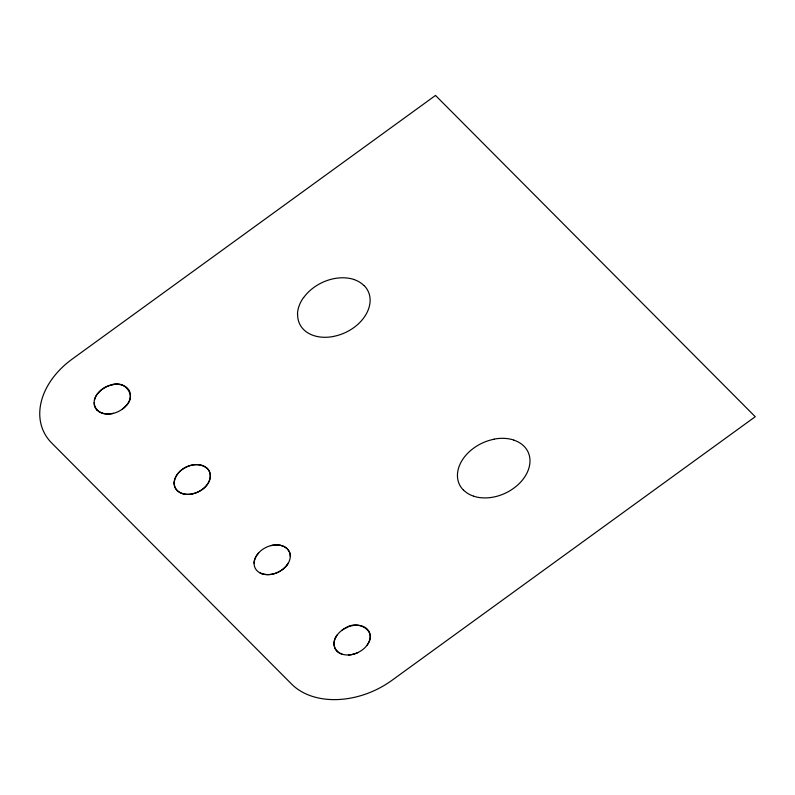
<?xml version="1.0" encoding="UTF-8"?>
<svg xmlns="http://www.w3.org/2000/svg" width="795" height="795" viewBox="0 0 795 795"><rect width="100%" height="100%" fill="white"/><g stroke="black" fill="none" stroke-linecap="round" stroke-linejoin="round"><path stroke-width="1.19" d="M335.878 636.914C333.363 641.346 333.254 647.279 336.961 651.095M368.304 643.314C376.572 629.63 357.005 620.259 346.362 627.563M288.376 562.999C282.801 572.191 270.28 577.399 260.134 572.996M113.377 413.34C107.852 414.612 101.502 414.145 97.159 410.141M207.356 468.493C195.669 458.814 174.353 468.851 174.125 483.966A19.001 13.803 -25.4 0 0 188.584 494.341A19.001 13.803 -25.4 0 0 208.459 482.684C210.933 478.242 211.073 472.3 207.356 468.493A18.891 13.724 -25.4 0 1 210.357 475.976A19.04 13.833 -25.4 0 1 207.326 484.443A18.891 13.724 -25.4 0 1 202.218 489.511A18.891 13.724 -25.4 0 1 192.052 493.934M289.37 551.78L287.293 548.818L284.193 546.582L280.267 545.261A18.991 13.793 -25.4 0 0 271.065 545.608M192.36 465.035A18.891 13.724 -25.4 0 0 177.126 474.496A19.05 13.843 -25.4 0 0 174.095 482.963M202.168 465.482A18.891 13.724 -25.4 0 1 207.237 468.523M191.973 493.993A19.04 13.833 -25.4 0 1 182.105 493.556M182.244 493.496A18.891 13.724 -25.4 0 1 174.194 482.992M192.4 465.005A19.04 13.833 -25.4 0 1 202.278 465.453M368.333 643.254A18.891 13.724 -25.4 0 1 351.976 654.474M367.191 645.083A19.04 13.833 -25.4 0 0 370.231 636.616A18.891 13.724 -25.4 0 0 367.23 629.133A18.911 13.744 -25.4 0 0 362.152 626.082A19.04 13.833 -25.4 0 0 352.225 625.595M351.917 654.573A19.05 13.843 -25.4 0 1 336.931 651.095M342.039 654.136A18.881 13.724 -25.4 0 1 333.989 643.642M335.878 637.024A18.881 13.724 -25.4 0 1 346.342 627.692M333.96 643.602A19.05 13.843 -25.4 0 1 336.991 635.135M342.098 630.067A18.881 13.724 -25.4 0 1 352.264 625.645M282.245 545.797A18.891 13.734 -25.4 0 1 290.294 556.301M289.37 551.78A19.03 13.823 -25.4 0 1 287.253 564.768M282.175 545.738A19.03 13.823 -25.4 0 0 272.297 545.3A18.901 13.734 -25.4 0 0 257.063 554.811A19.03 13.833 -25.4 0 0 254.022 563.287M287.253 564.768A18.891 13.734 -25.4 0 1 282.146 569.826A18.901 13.734 -25.4 0 1 271.979 574.258A19.03 13.833 -25.4 0 1 262.102 573.821M262.161 573.811A18.901 13.734 -25.4 0 1 258.663 553.012M122.38 385.158A18.891 13.734 -25.4 0 1 130.43 395.662A19.03 13.823 -25.4 0 1 127.389 404.128A18.891 13.734 -25.4 0 1 122.301 409.137M97.318 410.071A18.891 13.734 -25.4 0 1 94.317 402.588M97.348 394.171A18.891 13.734 -25.4 0 1 112.562 384.72M112.065 413.658A19.03 13.823 -25.4 0 1 102.187 413.221M97.07 410.16A19.03 13.823 -25.4 0 1 97.099 394.181M112.145 413.609A18.901 13.734 -25.4 0 0 125.868 406.007C137.485 395.811 124.368 379.344 111.201 384.969A18.991 13.803 -25.4 0 0 94.535 399.825M102.326 413.171A18.901 13.734 -25.4 0 1 97.238 410.121M112.473 384.691A19.03 13.823 -25.4 0 1 122.351 385.128M513.888 440.172A37.792 27.457 -25.4 0 1 529.987 461.18A38.081 27.666 -25.4 0 1 523.915 478.123A37.782 27.457 -25.4 0 1 513.699 488.249A37.782 27.457 -25.4 0 1 493.367 497.104A38.071 27.666 -25.4 0 1 473.601 496.219M493.963 439.148A38.081 27.666 -25.4 0 1 513.729 440.023M473.75 496.219A37.782 27.457 -25.4 0 1 463.594 490.127M463.445 490.127A37.782 27.457 -25.4 0 1 457.443 475.152A38.061 27.656 -25.4 0 1 463.525 458.218A37.802 27.467 -25.4 0 1 473.731 448.092A37.792 27.457 -25.4 0 1 494.063 439.238M364.12 285.574A37.772 27.447 -25.4 0 1 370.122 300.55A38.081 27.666 -25.4 0 1 364.04 317.483A37.792 27.457 -25.4 0 1 333.592 336.394M353.815 279.482A37.782 27.457 -25.4 0 1 363.971 285.574M333.503 336.464A38.071 27.666 -25.4 0 1 313.737 335.589A37.782 27.447 -25.4 0 1 297.648 314.591M297.489 314.432A38.071 27.666 -25.4 0 1 303.571 297.489M303.66 297.578A37.782 27.457 -25.4 0 1 313.866 287.452A37.782 27.457 -25.4 0 1 334.198 278.608A38.081 27.666 -25.4 0 1 353.964 279.482M357.829 652.645A19.04 13.833 -25.4 0 1 348.458 654.981M435.511 95.44L72.325 358.992A75.575 54.915 -25.4 0 0 45.305 390.415A76.131 55.322 -25.4 0 0 40.962 423.993A75.585 54.915 -25.4 0 0 51.764 443.083L291.556 684.038A75.585 54.915 -25.4 0 0 324.241 698.984A76.131 55.322 -25.4 0 0 365.352 694.204A75.575 54.915 -25.4 0 0 392.054 680.262L755.25 416.709L435.511 95.44"/></g></svg>
